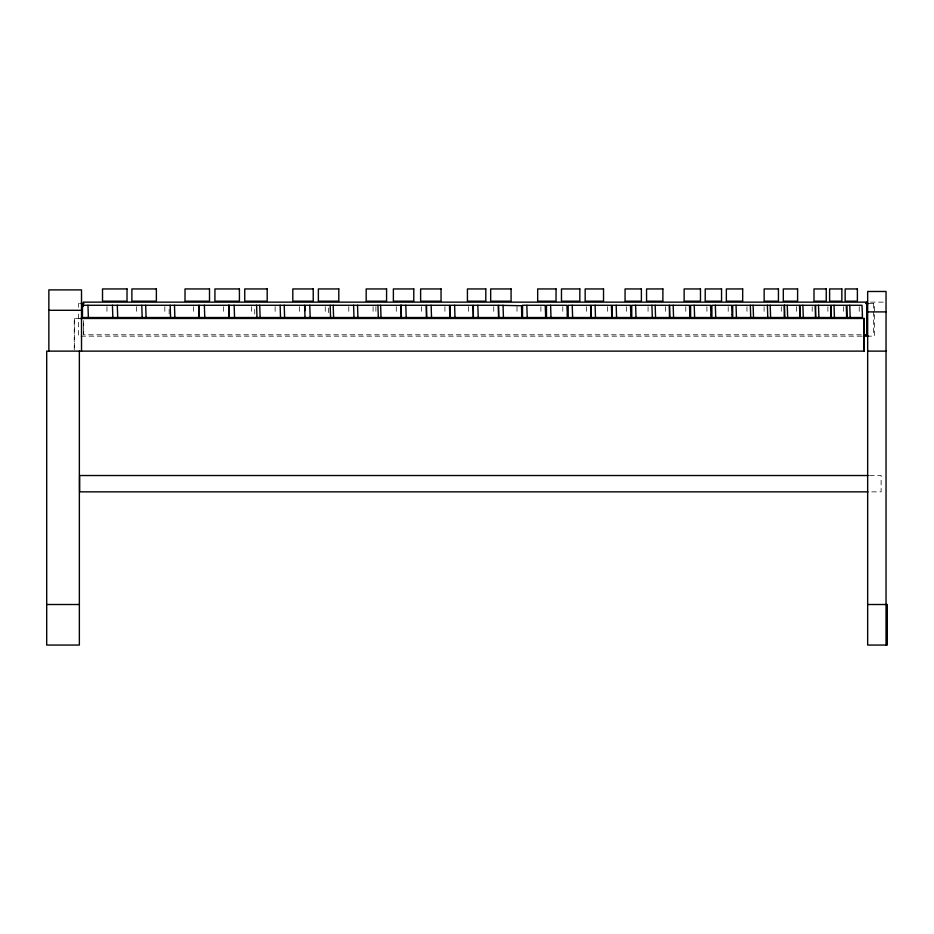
<?xml version="1.0" encoding="UTF-8"?>
<svg xmlns="http://www.w3.org/2000/svg" width="934" height="934" viewBox="0 0 934 934"><rect width="100%" height="100%" fill="white"/><g stroke="black" fill="none" stroke-linecap="round" stroke-linejoin="round"><path stroke-width="0.7" stroke-dasharray="4.67 3.5" d="M870.488 302.137L883.214 302.137M79.472 303.503L78.561 303.503L78.561 310.602M869.11 303.503L874.387 303.503L874.387 336.158L869.11 336.158M80.067 318.471L74.241 318.471L74.241 351.126M861.253 334.792L83.36 334.792L83.36 320.596M861.813 336.158L78.561 336.158L78.561 312.014M869.472 475.523L881.124 475.523L881.124 491.856L869.472 491.856M873.488 303.503L873.488 336.158M859.233 306.644L859.233 314.805M843.507 306.644L843.507 314.805M827.898 306.644L827.898 314.805M812.206 306.644L812.206 314.805M796.48 306.644L796.48 314.805M781.291 306.644L781.291 314.805M764.105 306.644L764.105 314.805M746.966 306.644L746.966 314.805M728.205 306.644L728.205 314.805M706.921 306.644L706.921 314.805M685.778 306.644L685.778 314.805M665.662 306.644L665.662 314.805M648.056 306.644L648.056 314.805M626.492 306.644L626.492 314.805M607.45 306.644L607.45 314.805M586.54 306.644L586.54 314.805M562.782 306.644L562.782 314.805M540.891 306.644L540.891 314.805M517.004 306.644L517.004 314.805M493.747 306.644L493.747 314.805M468.401 306.644L468.401 314.805M444.923 306.644L444.923 314.805M421.561 306.644L421.561 314.805M396.285 306.644L396.285 314.805M375.888 306.644L375.888 314.805M373.098 306.644L373.098 314.805M348.779 306.644L348.779 314.805M328.383 307.998L328.383 314.805M325.266 306.644L325.266 314.805M299.627 306.644L299.627 314.805M275.133 306.644L275.133 314.805M254.737 309.364L254.737 314.805M251.433 306.644L251.433 314.805M223.6 306.644L223.6 314.805M193.618 306.644L193.618 314.805M169.147 309.364L169.147 314.805M164.828 306.644L164.828 314.805M136.364 306.644L136.364 314.805M106.943 306.644L106.943 314.805M83.675 320.596L83.675 334.792M74.486 318.471L74.533 351.126"/><path stroke-width="1.4" d="M88.368 317.525L87.971 305.278M112.851 317.525L112.442 305.278M117.707 317.525L117.299 305.278M142.178 317.525L141.781 305.278M146.078 317.525L145.681 305.278M170.56 317.525L170.151 305.278M174.88 317.525L174.471 305.278M199.351 317.525L198.942 305.278L82.472 305.278L82.472 317.525L521.791 317.525L521.511 305.722L498.651 305.278L498.651 317.525L498.219 305.278L473.351 305.278L473.351 317.525L472.954 305.278L450.048 305.278L450.048 317.525M204.768 317.525L204.359 305.278M229.239 317.525L228.83 305.278M234.551 317.525L234.154 305.278M256.99 317.525L256.581 305.278M260.119 317.525L259.722 305.278M280.515 317.525L280.118 305.278M284.613 317.525L284.216 305.278M305.009 317.525L304.612 305.278L199.117 305.278L199.117 317.525M310.17 317.525L309.761 305.278M330.554 317.525L330.157 305.278M333.601 317.525L333.193 305.278M353.986 317.525L353.589 305.278M357.92 317.525L357.524 305.278M378.317 317.525L377.908 305.278M381.014 317.525L380.617 305.278M401.41 317.525L401.001 305.278M406.208 317.525L405.8 305.278M431.531 317.525L431.123 305.278M449.884 317.525L449.476 305.278L426.569 305.278L426.569 317.525L426.196 305.278L304.869 305.278L304.869 310.718M455.01 317.525L454.601 305.278M478.22 317.525L477.823 305.278M503.438 317.525L503.041 305.278M527.231 317.525L526.834 305.278M551.002 317.525L550.605 305.278M572.635 317.525L572.227 305.278M590.988 317.525L590.58 305.278L568.187 305.278L568.187 317.525L611.817 317.525L611.408 305.278L591.14 305.278L591.14 317.525M595.495 317.525L595.098 305.278M616.58 317.525L616.183 305.278M636.007 317.525L635.61 305.278M652.329 317.525L651.92 305.278M655.575 317.525L655.178 305.278M669.853 317.525L669.456 305.278L669.468 317.525M673.566 317.525L673.169 305.278M694.627 317.525L694.219 305.278M715.736 317.525L715.339 305.278M736.447 317.525L736.05 305.278M750.726 317.525L750.329 305.278M753.516 317.525L753.108 305.278M767.783 317.525L767.386 305.278M770.608 317.525L770.2 305.278M784.887 317.525L784.478 305.278M787.666 317.525L787.257 305.278M799.901 317.525L799.492 305.278L732.688 305.278L732.688 317.525L846.659 317.525L846.262 305.278L831.26 305.278L831.26 317.525M803.298 317.525L802.901 305.278M815.534 317.525L815.137 305.278L799.971 305.278L799.971 317.525M818.92 317.525L818.511 305.278M831.155 317.525L830.746 305.278L815.662 305.278L815.662 317.525M834.424 317.525L834.027 305.278M850.162 317.525L849.765 305.278M80.931 303.503L83.838 303.503M865.643 303.503L868.562 303.503M48.86 310.298L81.515 310.298M867.663 311.898L886.039 311.898M80.067 318.471L864.172 318.471L864.137 351.126M863.845 334.792L867.091 334.792L867.091 302.137L83.36 302.137L83.36 306.399M863.273 336.158L868.562 336.158M864.172 351.126L46.7 351.126L46.7 645.055L79.355 645.055L79.355 351.126M867.663 351.126L886.039 351.126M868.013 475.523L79.647 475.523L79.647 491.856L868.013 491.856M46.7 604.508L79.355 604.508M867.663 604.508L887.3 604.508L887.3 645.055L867.663 645.055L867.663 291.478L886.039 291.478L886.039 645.055M866.764 302.137L866.764 334.792M863.927 318.471L863.927 351.126M863.857 318.471L863.857 351.126M784.245 305.278L784.245 317.525M401.165 305.278L401.165 317.525M228.993 305.278L228.993 317.525M81.515 351.126L81.515 289.89L48.86 289.89L48.86 351.126M545.596 314.56L545.584 317.525L522.538 317.525L522.538 305.278L545.187 305.278L545.596 314.56M567.323 314.56L567.323 317.525L546.472 317.525L546.472 305.278L566.915 305.278L567.323 314.56M630.87 314.56L630.859 317.525L612.225 317.525L612.225 305.278L630.45 305.278L630.87 314.56M689.899 314.56L689.887 317.525L631.734 317.525L631.734 305.278L689.479 305.278L689.899 314.56M710.949 314.56L710.937 317.525L690.611 317.525L690.611 305.278L710.541 305.278L710.949 314.56M732.069 314.56L732.058 317.525L711.895 317.525L711.895 305.278L731.649 305.278L732.069 314.56M862.409 314.56L862.397 317.525L846.998 317.525L846.998 305.278L862 305.278L862.409 314.56M127.012 288.945L102.518 288.945L102.518 301.192L127.012 301.192L127.012 288.945M156.375 288.945L131.881 288.945L131.881 301.192L156.375 301.192L156.375 288.945M209.508 288.945L185.014 288.945L185.014 301.192L209.508 301.192L209.508 288.945M239.419 288.945L214.925 288.945L214.925 301.192L239.419 301.192L239.419 288.945M267.194 288.945L244.743 288.945L244.743 301.192L267.194 301.192L267.194 288.945M313.217 288.945L292.809 288.945L292.809 301.192L313.217 301.192L313.217 288.945M338.797 288.945L318.377 288.945L318.377 301.192L338.797 301.192L338.797 288.945M386.583 288.945L366.175 288.945L366.175 301.192L386.583 301.192L386.583 288.945M413.785 288.945L393.377 288.945L393.377 301.192L413.785 301.192L413.785 288.945M441.046 288.945L420.627 288.945L420.627 301.192L441.046 301.192L441.046 288.945M485.797 288.945L467.432 288.945L467.432 301.192L485.797 301.192L485.797 288.945M511.085 288.945L490.665 288.945L490.665 301.192L511.085 301.192L511.085 288.945M556.045 288.945L537.68 288.945L537.68 301.192L556.045 301.192L556.045 288.945M579.839 288.945L561.474 288.945L561.474 301.192L579.839 301.192L579.839 288.945M603.527 288.945L585.163 288.945L585.163 301.192L603.527 301.192L603.527 288.945M641.389 288.945L625.068 288.945L625.068 301.192L641.389 301.192L641.389 288.945M662.883 288.945L646.55 288.945L646.55 301.192L662.883 301.192L662.883 288.945M700.477 288.945L684.143 288.945L684.143 301.192L700.477 301.192L700.477 288.945M721.55 288.945L705.217 288.945L705.217 301.192L721.55 301.192L721.55 288.945M742.682 288.945L726.348 288.945L726.348 301.192L742.682 301.192L742.682 288.945M778.442 288.945L764.152 288.945L764.152 301.192L778.442 301.192L778.442 288.945M797.601 288.945L783.311 288.945L783.311 301.192L797.601 301.192L797.601 288.945M826.24 288.945L813.993 288.945L813.993 301.192L826.24 301.192L826.24 288.945M841.861 288.945L829.614 288.945L829.614 301.192L841.861 301.192L841.861 288.945M857.389 288.945L845.142 288.945L845.142 301.192L857.389 301.192L857.389 288.945"/></g></svg>
